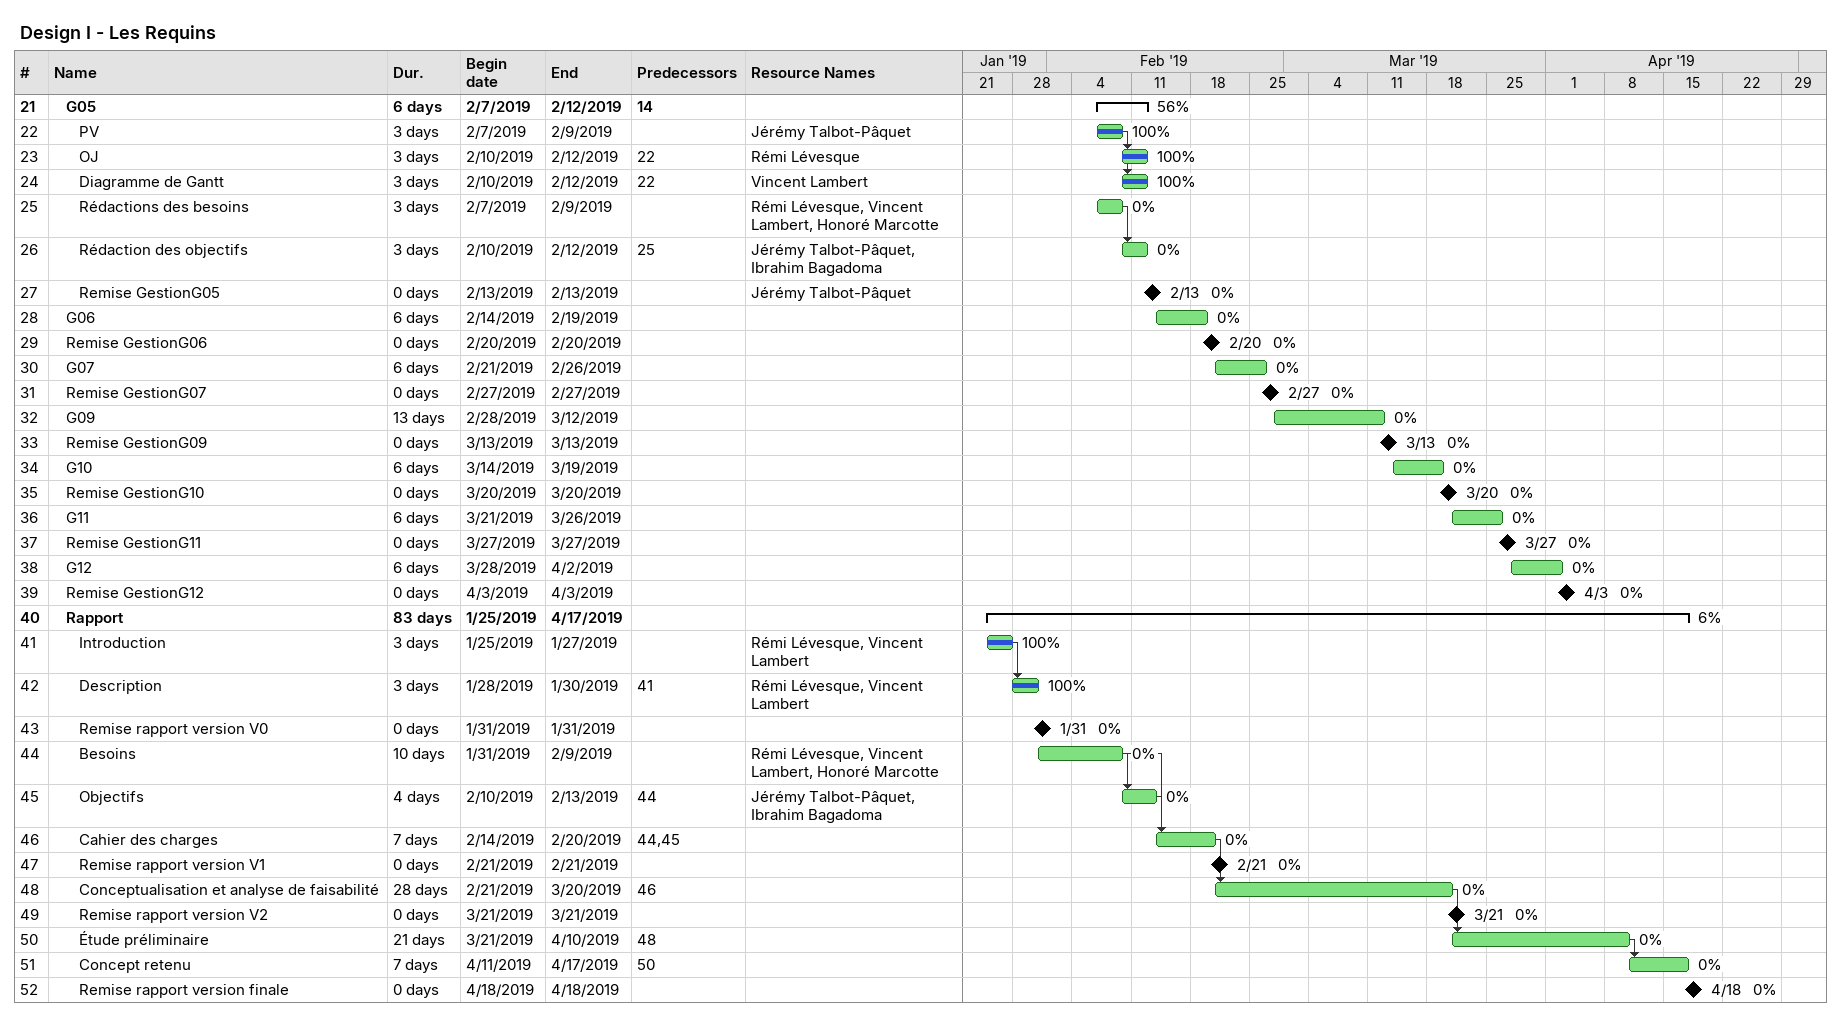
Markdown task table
Design I - Les Requins

| ID | Level | Task | Duration | Start | Finish | Predecessors | Resources | % complete |
|---|---|---|---|---|---|---|---|---|
| 21 | 2 | **G05** | 6d | 2019-02-07 | 2019-02-12 | 14 |  | 56 |
| 22 | 3 | PV | 3d | 2019-02-07 | 2019-02-09 |  | Jérémy Talbot-Pâquet | 100 |
| 23 | 3 | OJ | 3d | 2019-02-10 | 2019-02-12 | 22 | Rémi Lévesque | 100 |
| 24 | 3 | Diagramme de Gantt | 3d | 2019-02-10 | 2019-02-12 | 22 | Vincent Lambert | 100 |
| 25 | 3 | Rédactions des besoins | 3d | 2019-02-07 | 2019-02-09 |  | Rémi Lévesque, Vincent Lambert, Honoré Marcotte | 0 |
| 26 | 3 | Rédaction des objectifs | 3d | 2019-02-10 | 2019-02-12 | 25 | Jérémy Talbot-Pâquet, Ibrahim Bagadoma | 0 |
| 27 | 3 | Remise GestionG05 | 0d | 2019-02-13 | 2019-02-13 |  | Jérémy Talbot-Pâquet | 0 |
| 28 | 2 | G06 | 6d | 2019-02-14 | 2019-02-19 |  |  | 0 |
| 29 | 2 | Remise GestionG06 | 0d | 2019-02-20 | 2019-02-20 |  |  | 0 |
| 30 | 2 | G07 | 6d | 2019-02-21 | 2019-02-26 |  |  | 0 |
| 31 | 2 | Remise GestionG07 | 0d | 2019-02-27 | 2019-02-27 |  |  | 0 |
| 32 | 2 | G09 | 13d | 2019-02-28 | 2019-03-12 |  |  | 0 |
| 33 | 2 | Remise GestionG09 | 0d | 2019-03-13 | 2019-03-13 |  |  | 0 |
| 34 | 2 | G10 | 6d | 2019-03-14 | 2019-03-19 |  |  | 0 |
| 35 | 2 | Remise GestionG10 | 0d | 2019-03-20 | 2019-03-20 |  |  | 0 |
| 36 | 2 | G11 | 6d | 2019-03-21 | 2019-03-26 |  |  | 0 |
| 37 | 2 | Remise GestionG11 | 0d | 2019-03-27 | 2019-03-27 |  |  | 0 |
| 38 | 2 | G12 | 6d | 2019-03-28 | 2019-04-02 |  |  | 0 |
| 39 | 2 | Remise GestionG12 | 0d | 2019-04-03 | 2019-04-03 |  |  | 0 |
| 40 | 2 | **Rapport** | 83d | 2019-01-25 | 2019-04-17 |  |  | 6 |
| 41 | 3 | Introduction | 3d | 2019-01-25 | 2019-01-27 |  | Rémi Lévesque, Vincent Lambert | 100 |
| 42 | 3 | Description | 3d | 2019-01-28 | 2019-01-30 | 41 | Rémi Lévesque, Vincent Lambert | 100 |
| 43 | 3 | Remise rapport version V0 | 0d | 2019-01-31 | 2019-01-31 |  |  | 0 |
| 44 | 3 | Besoins | 10d | 2019-01-31 | 2019-02-09 |  | Rémi Lévesque, Vincent Lambert, Honoré Marcotte | 0 |
| 45 | 3 | Objectifs | 4d | 2019-02-10 | 2019-02-13 | 44 | Jérémy Talbot-Pâquet, Ibrahim Bagadoma | 0 |
| 46 | 3 | Cahier des charges | 7d | 2019-02-14 | 2019-02-20 | 44, 45 |  | 0 |
| 47 | 3 | Remise rapport version V1 | 0d | 2019-02-21 | 2019-02-21 |  |  | 0 |
| 48 | 3 | Conceptualisation et analyse de faisabilité | 28d | 2019-02-21 | 2019-03-20 | 46 |  | 0 |
| 49 | 3 | Remise rapport version V2 | 0d | 2019-03-21 | 2019-03-21 |  |  | 0 |
| 50 | 3 | Étude préliminaire | 21d | 2019-03-21 | 2019-04-10 | 48 |  | 0 |
| 51 | 3 | Concept retenu | 7d | 2019-04-11 | 2019-04-17 | 50 |  | 0 |
| 52 | 3 | Remise rapport version finale | 0d | 2019-04-18 | 2019-04-18 |  |  | 0 |
